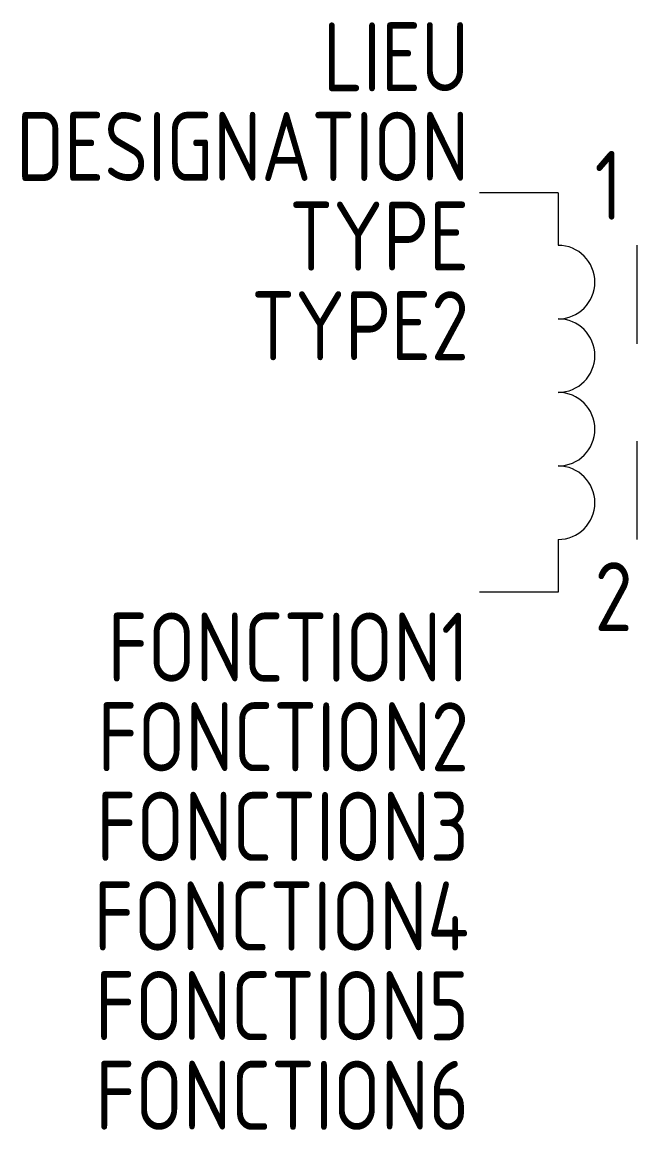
# Model space of a CAD drawing. Header units: millimetres. Extents: x -11.6 to 4, y -23.8 to 4.3.
import ezdxf
from ezdxf.enums import TextEntityAlignment as Align

# ---------------------------------------------------------------- set-up
doc = ezdxf.new("R2010")
doc.units = ezdxf.units.MM
for name, color, linetype in [('SYMB_FIL', 3, 'Continuous'), ('SYMB_TXT_CONTACT', 2, 'Continuous'), ('SYMB_TXT_NOM', 3, 'Continuous')]:
    doc.layers.add(name, color=color, linetype=linetype)
doc.styles.add('NET2_5', font='isocp.shx', dxfattribs={"width": 0.9, "height": 2.5})

msp = doc.modelspace()

# ---------------------------------------------------------------- linework, layer by layer
at = {"layer": 'SYMB_FIL'}
for p, q in [((2, 0), (0, 0)), ((2, 0), (2, -1.333)), ((4, -1.333), (4, -3.833)), ((4, -6.3), (4, -8.8)), ((2, -8.8), (2, -10.133)), ((2, -10.133), (0, -10.133))]:
    msp.add_line(p, q, dxfattribs=at)
for centre in [(2, -2.267), (2, -4.133), (2, -6), (2, -7.867)]:
    msp.add_arc(centre, 0.933, 270, 90, dxfattribs=at)

# ---------------------------------------------------------------- texts
at = {"layer": 'SYMB_TXT_CONTACT', "style": 'NET2_5', "width": 0.9, "flags": 8}
for tag, p, s in [('1', (2.925, -0.687), '1'), ('2', (2.925, -11.126), '2')]:
    msp.add_attdef(tag, p, s, height=1.75, dxfattribs=at)
at = {"layer": 'SYMB_TXT_NOM', "style": 'NET2_5', "width": 0.9, "flags": 8}
for tag, text, p in [('LIEU', '', (-0.264, 2.575)), ('DESIGNATION', 'L?', (-0.264, 0.3)), ('TYPE', '', (-0.264, -1.975)), ('TYPE2', '', (-0.264, -4.25)), ('FONCTION1', '', (-0.264, -12.408)), ('FONCTION2', '', (-0.264, -14.683)), ('FONCTION3', '', (-0.264, -16.958)), ('FONCTION4', '', (-0.264, -19.233)), ('FONCTION5', '', (-0.264, -21.508)), ('FONCTION6', '', (-0.264, -23.783))]:
    msp.add_attdef(tag, text=text, height=1.75, dxfattribs=at).set_placement(p, align=Align.RIGHT)

doc.saveas('drawing.dxf')
